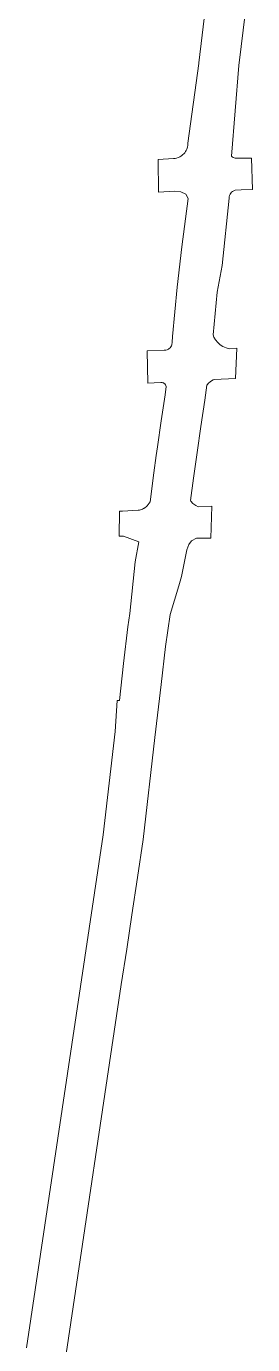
# Model space of a CAD drawing. Header units: inches. Extents: x 704148 to 723432, y 7075344 to 7101810.
# Drawn here: x 715609 to 715700, y 7082842 to 7083368 of the extents above; entities that cross this region are included whole.
import ezdxf

# ---------------------------------------------------------------- set-up
doc = ezdxf.new("R2010")
doc.units = ezdxf.units.IN
doc.header["$MEASUREMENT"] = 0
doc.layers.add('gisdb.gisadmin', color=7, linetype='Continuous', lineweight=9, true_color=0xccf5fc)

msp = doc.modelspace()

# ---------------------------------------------------------------- linework, layer by layer
at = {"layer": 'gisdb.gisadmin'}
for points in [[(715609.4402, 7082840.6694), (715640.05, 7083045.4191), (715644.8417, 7083086.5816), (715645.65, 7083099), (715646.52, 7083098.95), (715648.17, 7083113.78), (715649.87, 7083128.38), (715650.65, 7083133.78), (715652.78, 7083154.33), (715654.3, 7083162.33), (715648.21, 7083164.62), (715646.4378, 7083164.6535), (715646.5061, 7083174.5486), (715647.81, 7083174.57), (715653.9487, 7083174.9177), (715654.5646, 7083175.0204), (715654.9678, 7083175.1242), (715655.3629, 7083175.2557), (715655.7479, 7083175.4143), (715656.121, 7083175.5992), (715656.3025, 7083175.7013), (715656.8242, 7083176.0444), (715657.151, 7083176.3024), (715657.6056, 7083176.7304), (715658.0134, 7083177.2034), (715658.3697, 7083177.7161), (715658.5768, 7083178.0774), (715658.6709, 7083178.2632), (715658.7143, 7083178.357), (715660.178, 7083189.8876), (715661.1766, 7083196.761), (715661.6919, 7083200.308), (715663.2044, 7083210.6711), (715664.7228, 7083221.0437), (715665.1437, 7083224.32), (715664.9178, 7083224.9473), (715664.5989, 7083225.35), (715664.3165, 7083225.5849), (715664.0641, 7083225.7356), (715663.7934, 7083225.8501), (715663.5094, 7083225.9263), (715663.291, 7083225.9573), (715663.0706, 7083225.9655), (715660.43, 7083225.82), (715657.8828, 7083225.7269), (715657.5279, 7083238.5475), (715664.37, 7083238.82), (715664.9928, 7083238.8558), (715665.5919, 7083239.0185), (715666.0567, 7083239.2461), (715666.3961, 7083239.4837), (715666.6995, 7083239.7657), (715667.0195, 7083240.1725), (715667.222, 7083240.5339), (715667.3993, 7083241.0112), (715667.4692, 7083241.3226), (715667.5044, 7083241.6314), (715667.5014, 7083242.0456), (715667.694, 7083244.3464), (715669.5722, 7083263.9575), (715671.3823, 7083280.0417), (715673.8666, 7083299.3341), (715672.9938, 7083301.0797), (715670.9796, 7083302.0197), (715668.52, 7083302.25), (715662.0438, 7083301.9601), (715662.0001, 7083314.991), (715668.08, 7083315.34), (715668.7009, 7083315.3969), (715669.3125, 7083315.518), (715669.9082, 7083315.7018), (715670.2934, 7083315.8583), (715670.6668, 7083316.0411), (715671.0266, 7083316.2494), (715671.2009, 7083316.3627), (715671.5372, 7083316.6072), (715671.8558, 7083316.8743), (715672.155, 7083317.1629), (715672.5647, 7083317.6328), (715672.9235, 7083318.1428), (715673.1324, 7083318.5022), (715673.3978, 7083319.0663), (715673.658, 7083319.8555), (715673.8067, 7083320.6731), (715673.841, 7083321.5034), (715678.1192, 7083353.2112), (715678.1375, 7083353.5271), (715680.7743, 7083375.5721)], [(715696.7154, 7083374.1937), (715694.1015, 7083352.4432), (715691.1773, 7083316.2355), (715691.1846, 7083316.2327), (715691.1822, 7083316.23), (715691.5102, 7083315.9618), (715691.8766, 7083315.749), (715692.2721, 7083315.5972), (715692.6868, 7083315.5101), (715693.11, 7083315.49), (715699.2131, 7083315.5247), (715699.6077, 7083302.9388), (715695.06, 7083302.8), (715692.5948, 7083302.6691), (715692.0986, 7083302.4896), (715691.6397, 7083302.229), (715691.2313, 7083301.8949), (715690.885, 7083301.4967), (715690.6107, 7083301.0458), (715690.4164, 7083300.5552), (715690.3075, 7083300.0388), (715690.2872, 7083299.5115), (715687.4313, 7083272.6907), (715685.4484, 7083261.9704), (715683.8893, 7083244.9545), (715684.1893, 7083244.0854), (715684.8569, 7083242.9327), (715685.6958, 7083241.8979), (715686.6856, 7083241.0063), (715687.8022, 7083240.2797), (715689.0183, 7083239.7358), (715689.5347, 7083239.5961), (715690.3042, 7083239.3879), (715693.2983, 7083239.6367), (715692.8568, 7083227.4775), (715684.33, 7083227.13), (715683.925, 7083226.9765), (715683.1888, 7083226.5934), (715682.6752, 7083226.2413), (715682.0523, 7083225.6927), (715681.5112, 7083225.0634), (715681.3689, 7083224.8583), (715680.5738, 7083218.8655), (715679.0361, 7083208.3571), (715677.5249, 7083198.0022), (715676.0282, 7083187.7028), (715674.8646, 7083178.7781), (715675.0252, 7083178.5206), (715675.806, 7083177.6793), (715676.9625, 7083176.8623), (715677.9568, 7083176.2864), (715683.2964, 7083176.5895), (715682.9333, 7083163.8168), (715677.18, 7083163.75), (715675.21, 7083162.69), (715674.13, 7083161.21), (715673.44, 7083159.14), (715671.24, 7083148.55), (715670.1378, 7083144.8284), (715666.75, 7083133.39), (715664.89, 7083120.6), (715663.12, 7083105.34), (715660.6708, 7083084.249), (715655.94, 7083043.52), (715653.68, 7083028.42), (715651.44, 7083013.41), (715649.41, 7082999.81), (715647.28, 7082985.61), (715625.2658, 7082838.3102)]]:
    msp.add_lwpolyline(points, dxfattribs=at)

doc.saveas('drawing.dxf')
